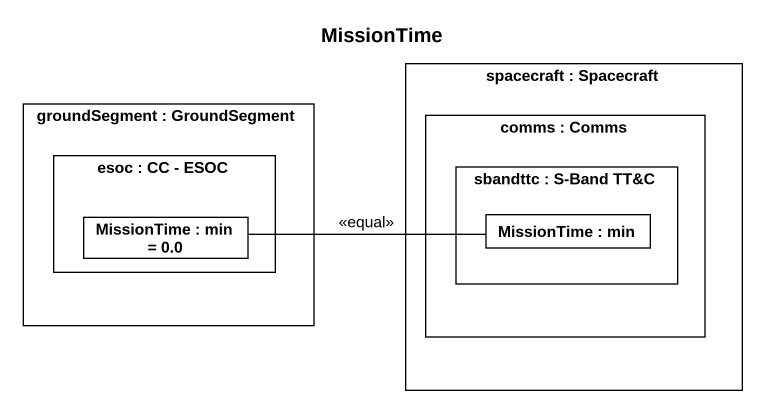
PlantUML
@startuml
title MissionTime
rectangle "spacecraft : Spacecraft" as spacecraft {
  rectangle "comms : Comms" as comms {
    rectangle "sbandttc : S-Band TT&C" as sbandttc {
      rectangle "MissionTime : min" as MissionTime_2
    }
  }
}
rectangle "groundSegment : GroundSegment" as groundSegment {
  rectangle "esoc : CC - ESOC" as esoc {
    rectangle "MissionTime : min = 0.0" as MissionTime
  }
}
MissionTime -right- MissionTime_2 : <<equal>>
@enduml
